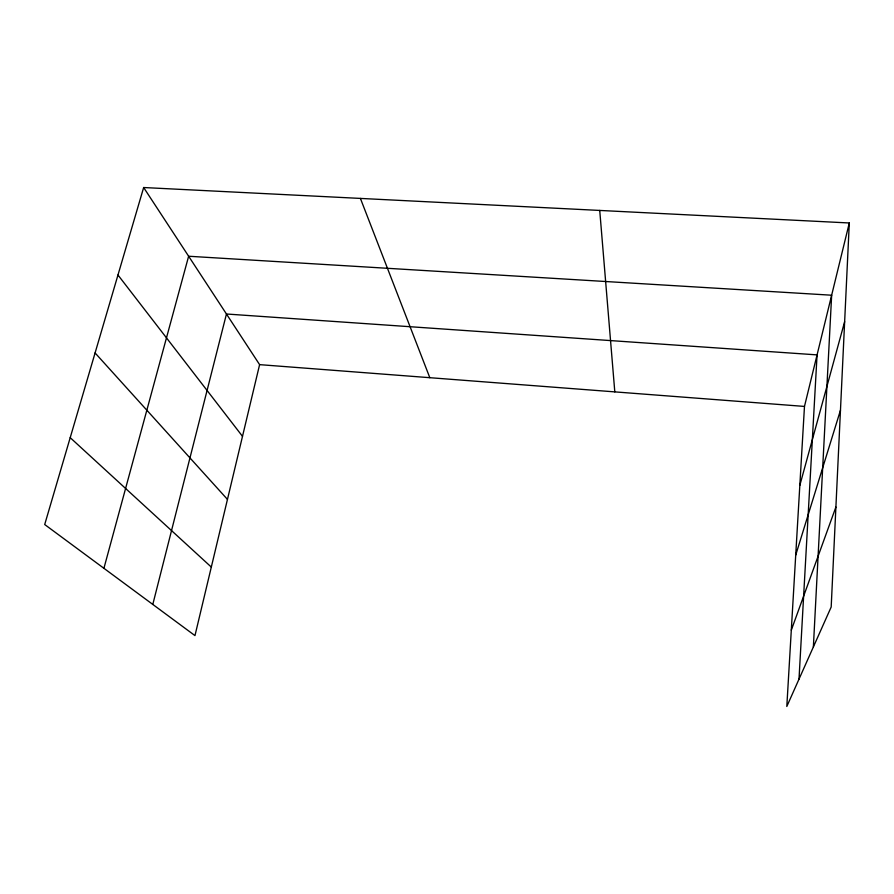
<?xml version="1.0" encoding="UTF-8"?>
<svg xmlns="http://www.w3.org/2000/svg" width="894" height="894" viewBox="0 0 894 894"><rect width="100%" height="100%" fill="white"/><g stroke="black" fill="none" stroke-linecap="round" stroke-linejoin="round"><path stroke-width="1.34" d="M849.3 222.975L831.185 607.015L786.809 706.472L804.477 406.424L849.3 222.975L143.655 187.528L44.7 524.532L194.97 635.6L259.606 364.64L143.655 187.528M813.372 646.921L831.655 295.21L188.634 256.243L103.916 568.305M799.001 679.161L817.071 354.884L226.461 314.006L152.796 604.433M799.828 485.375L844.64 321.695M795.727 555.073L840.472 410.223M791.302 630.169L835.901 507.054M259.606 364.64L804.477 406.424M70.213 437.669L211.319 567.087M95.088 352.951L227.456 499.388M117.974 275.017L242.497 436.339M360.405 198.412L429.813 377.693M599.729 210.436L614.804 391.885"/></g></svg>
